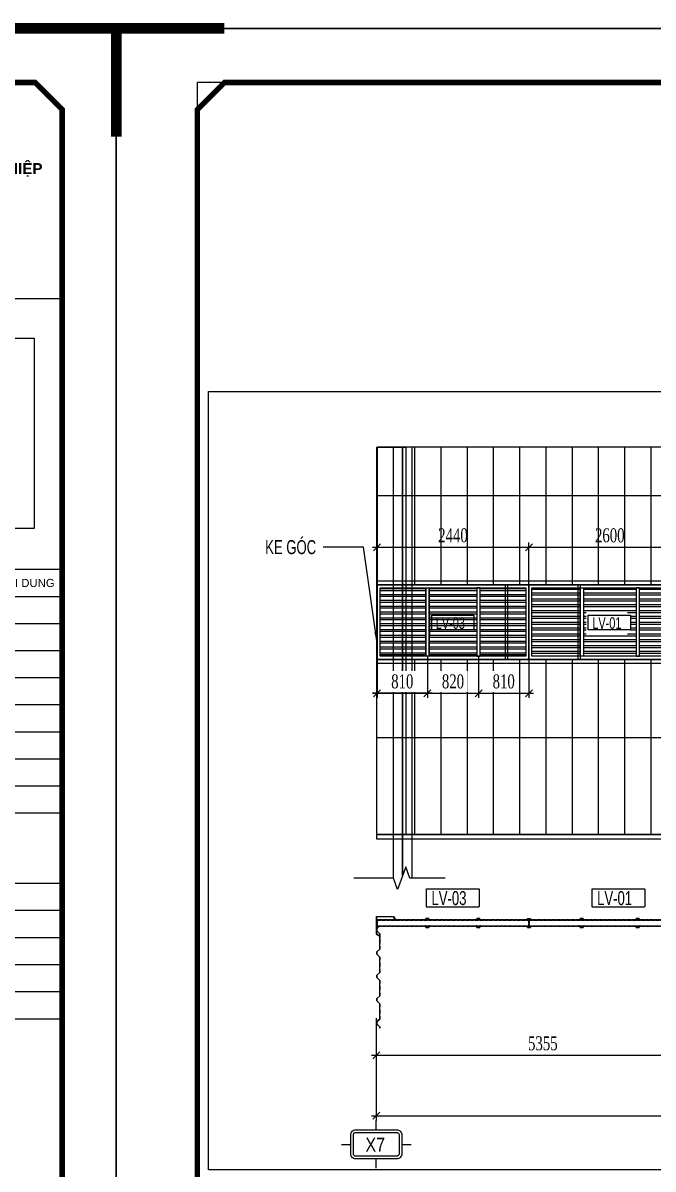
# Model space of a CAD drawing. Header units: inches. Extents: x 340055 to 349452, y -34649 to -30845.
# Drawn here: x 344158.6 to 344293.6, y -33593.1 to -33347.6 of the extents above; entities that cross this region are included whole.
import ezdxf
from ezdxf.enums import TextEntityAlignment as Align

# ---------------------------------------------------------------- set-up
doc = ezdxf.new("R2010")
doc.units = ezdxf.units.IN
doc.header["$MEASUREMENT"] = 0
doc.linetypes.add('DD3', pattern=[0.2, 0.1, -0.1])
for name, color, linetype in [('2', 2, 'Continuous'), ('3', 3, 'Continuous'), ('4', 4, 'Continuous'), ('7', 7, 'Continuous'), ('8', 8, 'Continuous'), ('flashing', 6, 'Continuous'), ('NET IN', 3, 'Continuous')]:
    doc.layers.add(name, color=color, linetype=linetype)
for name, color, linetype, lineweight in [('TL-TIILE BLOCK A2$0$TL-TITLE BLOCK - TEXT @ 1', 7, 'Continuous', 25), ('TL-TIILE BLOCK A2$0$TL-TITLE BLOCK 1', 7, 'Continuous', 50), ('TL-TIILE BLOCK A2$0$TL-TITLE BLOCK 2', 7, 'Continuous', 25), ('TL-TITLE BLOCK - TEXT', 7, 'Continuous', 25)]:
    doc.layers.add(name, color=color, linetype=linetype, lineweight=lineweight)
doc.styles.add('hx2', font='')
doc.styles.add('ST1', font='times.ttf', dxfattribs={"width": 0.7})
doc.styles.add('ST1H', font='vnshxh.shx', dxfattribs={"width": 0.7})
doc.styles.add('TL-TIILE BLOCK A2$0$MEP-TEXT T.BLOCK 1', font='arial.ttf', dxfattribs={"height": 1.5})
doc.styles.add('TL-TIILE BLOCK A2$0$MEP-TEXT T.BLOCK 3', font='arial.ttf', dxfattribs={"height": 3})
doc.styles.get('hx2').set_extended_font_data('.VnArial NarrowH')
doc.dimstyles.new('3', dxfattribs={"dimtxt": 3.5, "dimasz": 1.8, "dimexe": 1, "dimexo": 0, "dimgap": 1, "dimtad": 1, "dimdec": 0, "dimlfac": 3, "dimzin": 0, "dimdsep": 46, "dimtxsty": 'ST1H', "dimblk": 'OBLIQUE', "dimcen": 1, "dimdle": 1, "dimclrd": 8, "dimclre": 8, "dimclrt": 3, "dimadec": 0, "dimazin": 0, "dimtfac": 1, "dimtdec": 0, "dimtix": 1, "dimtofl": 0, "dimtmove": 1, "dimatfit": 3, "dimfxl": 0, "dimtolj": 1, "dimtzin": 0, "dimlwd": -1, "dimlwe": -1, "dimarcsym": 0})
doc.dimstyles.new('75', dxfattribs={"dimtxt": 3, "dimasz": 1.5, "dimexe": 1, "dimexo": 0, "dimgap": 1, "dimtad": 1, "dimdec": 0, "dimlfac": 75, "dimzin": 0, "dimdsep": 46, "dimtxsty": 'ST1', "dimblk": 'OBLIQUE', "dimcen": 1, "dimdle": 1, "dimclrd": 8, "dimclre": 8, "dimclrt": 3, "dimadec": 0, "dimazin": 0, "dimtfac": 1, "dimtdec": 0, "dimtix": 1, "dimtmove": 1, "dimatfit": 3, "dimfxl": 0, "dimtolj": 1, "dimtzin": 0, "dimlwd": -1, "dimlwe": -1, "dimarcsym": 0})
pattern_1 = [(180, (329650.939, -37732.5742), (-2e-16, -1.25), []), (180, (329650.5223, -37732.1576), (-2e-16, -1.25), [])]
pattern_2 = [(90, (2073.8034, 4903.3657), (-5.625, 9e-16), [])]

# ---------------------------------------------------------------- blocks, each defined once
blk = doc.blocks.new('TENTRUC')
at = {"layer": '7'}
for p, q in [((0, 8.27), (0, 10.26)), ((-7.48, 5.13), (-5.48, 5.13)), ((5.48, 5.13), (7.48, 5.13)), ((0, 0), (0, 2))]:
    blk.add_line(p, q, dxfattribs=at)
blk.add_lwpolyline([(-4.36, 8.27), (4.36, 8.27, -0.414214), (5.48, 7.14), (5.48, 3.12, -0.414214), (4.36, 2), (-4.36, 2, -0.414214), (-5.48, 3.12), (-5.48, 7.14, -0.414214)], format="xyb", close=True, dxfattribs=at)
at = {"layer": '8', "ltscale": 15}
blk.add_lwpolyline([(-4.36, 7.68), (4.36, 7.68, -0.414214), (4.9, 7.14), (4.9, 3.12, -0.414214), (4.36, 2.58), (-4.36, 2.58, -0.414214), (-4.9, 3.12), (-4.9, 7.14, -0.414214)], format="xyb", close=True, dxfattribs=at)
at = {"layer": '3', "style": 'hx2'}
blk.add_attdef('TR', text='', height=2.9, dxfattribs=at).set_placement((-0.16, 3.83), align=Align.CENTER)
blk = doc.blocks.new('_Oblique')
at = {"color": 0, "linetype": 'ByBlock', "lineweight": -2}
blk.add_line((-0.5, -0.5), (0.5, 0.5), dxfattribs=at)
blk = doc.blocks.new('*D266')
at = {"color": 8, "linetype": 'Continuous', "transparency": 16777216}
for p, q in [((344234.28, -33560.73), (344234.28, -33569.68)), ((344305.68, -33560.73), (344305.68, -33569.68)), ((344233.28, -33568.68), (344306.68, -33568.68))]:
    blk.add_line(p, q, dxfattribs=at)
at = {"layer": 'Defpoints', "color": 0, "transparency": 16777216}
for p in [(344234.28, -33560.73), (344305.68, -33560.73), (344305.68, -33568.68)]:
    blk.add_point(p, dxfattribs=at)
at = {"color": 8, "transparency": 16777216, "xscale": 1.5, "yscale": 1.5, "zscale": 1.5, "rotation": 180}
blk.add_blockref('_Oblique', (344234.28, -33568.68), dxfattribs=at)
at = {"color": 8, "transparency": 16777216, "xscale": 1.5, "yscale": 1.5, "zscale": 1.5}
blk.add_blockref('_Oblique', (344305.68, -33568.68), dxfattribs=at)
at = {"color": 3, "transparency": 16777216, "insert": (344269.98, -33566.15), "char_height": 3, "attachment_point": 5, "style": 'ST1', "bg_fill": 3, "box_fill_scale": 1.25, "bg_fill_color": 256, "bg_fill_true_color": 13158600, "bg_fill_transparency": 0}
blk.add_mtext('\\A1;5355', dxfattribs=at)
blk = doc.blocks.new('*D273')
at = {"color": 8, "linetype": 'Continuous', "transparency": 16777216}
for p, q in [((344234.28, -33560.73), (344234.28, -33582.65)), ((344725.62, -33560.73), (344725.62, -33582.65)), ((344233.28, -33581.65), (344726.62, -33581.65))]:
    blk.add_line(p, q, dxfattribs=at)
at = {"layer": 'Defpoints', "color": 0, "transparency": 16777216}
for p in [(344234.28, -33560.73), (344725.62, -33560.73), (344725.62, -33581.65)]:
    blk.add_point(p, dxfattribs=at)
at = {"color": 8, "transparency": 16777216, "xscale": 1.5, "yscale": 1.5, "zscale": 1.5, "rotation": 180}
blk.add_blockref('_Oblique', (344234.28, -33581.65), dxfattribs=at)
at = {"color": 8, "transparency": 16777216, "xscale": 1.5, "yscale": 1.5, "zscale": 1.5}
blk.add_blockref('_Oblique', (344725.62, -33581.65), dxfattribs=at)
at = {"color": 3, "transparency": 16777216, "insert": (344479.95, -33579.12), "char_height": 3, "attachment_point": 5, "style": 'ST1', "bg_fill": 3, "box_fill_scale": 1.25, "bg_fill_color": 256, "bg_fill_true_color": 13158600, "bg_fill_transparency": 0}
blk.add_mtext('\\A1;36850', dxfattribs=at)
blk = doc.blocks.new('201')
at = {"layer": '2', "color": 8}
for p, q in [((342171.4, -39456.92), (342662.46, -39456.92)), ((342171.4, -39508.74), (342662.46, -39508.74)), ((342171.4, -39529.56), (342662.46, -39529.56))]:
    blk.add_line(p, q, dxfattribs=at)
for points in [[(342662.46, -39476.03), (342171.4, -39476.03)], [(342171.4, -39492.03), (342662.46, -39492.03)]]:
    blk.add_lwpolyline(points, dxfattribs=at)
for points in [[(342198.96, -39476.03), (342199.36, -39476.03), (342199.36, -39492.03), (342198.96, -39492.03)], [(342214.56, -39476.03), (342214.96, -39476.03), (342214.96, -39492.03), (342214.56, -39492.03)]]:
    blk.add_lwpolyline(points, close=True, dxfattribs=at)
at = {"layer": '4', "color": 8}
for p, q in [((342171.4, -39475.16), (342171.4, -39476.03)), ((342171.4, -39492.03), (342662.46, -39492.03)), ((342171.4, -39492.03), (342171.4, -39492.9))]:
    blk.add_line(p, q, dxfattribs=at)
for points in [[(342171.4, -39475.16), (342662.46, -39475.16)], [(342662.46, -39476.03), (342171.4, -39476.03)], [(342171.4, -39492.03), (342662.46, -39492.03)], [(342662.46, -39492.9), (342171.4, -39492.9)]]:
    blk.add_lwpolyline(points, dxfattribs=at)
at = {"layer": '8', "color": 8}
for p, q in [((342174.93, -39538.87), (342174.93, -39446.59)), ((342176.89, -39538.32), (342176.89, -39446.59)), ((342176.97, -39538.1), (342176.97, -39446.59)), ((342178.93, -39538.87), (342178.93, -39446.59))]:
    blk.add_line(p, q, dxfattribs=at)
at = {"layer": 'flashing', "color": 8}
blk.add_lwpolyline([(342186.04, -39538.87), (342186.04, -39538.87), (342186.04, -39538.87), (342186.04, -39538.87), (342178.45, -39538.87), (342177.57, -39536.45), (342175.81, -39541.28), (342174.93, -39538.87), (342166.45, -39538.87), (342166.45, -39538.87), (342166.45, -39538.87), (342166.45, -39538.87), (342166.45, -39538.87), (342166.45, -39538.87), (342166.45, -39538.87), (342166.45, -39538.87)], dxfattribs=at)
blk = doc.blocks.new('LV-01')
at = {"true_color": 0xc0a22a}
h = blk.add_hatch(dxfattribs=at)
h.set_pattern_fill('ANSI32', color=42, scale=3.333333, angle=135, style=0)
h.set_pattern_definition(pattern_1)
h.paths.add_polyline_path([(343397.39, -39289.43), (343387.06, -39289.43), (343387.06, -39304.1), (343397.39, -39304.1)])
h = blk.add_hatch(dxfattribs=at)
h.set_pattern_fill('ANSI32', color=42, scale=3.333333, angle=135, style=0)
h.set_pattern_definition(pattern_1)
h.paths.add_polyline_path([(343398.06, -39304.1), (343409.4, -39304.1), (343409.4, -39289.43), (343398.06, -39289.43)])
h.paths.add_polyline_path([(343420.4, -39289.43), (343410.06, -39289.43), (343410.06, -39304.1), (343420.4, -39304.1)])
h.paths.add_polyline_path([(343399.13, -39295.27), (343399.13, -39298.46), (343408.15, -39298.46), (343408.15, -39295.27)], flags=16)
at = {"color": 42, "true_color": 0xc0a22a}
for points in [[(343386.39, -39288.76), (343421.06, -39288.76), (343421.06, -39304.76), (343386.39, -39304.76)], [(343387.06, -39289.43), (343420.4, -39289.43), (343420.4, -39304.1), (343387.06, -39304.1)], [(343398.06, -39289.43), (343398.06, -39304.1), (343397.39, -39304.1), (343397.39, -39289.43)], [(343409.4, -39289.43), (343409.4, -39304.1), (343410.06, -39304.1), (343410.06, -39289.43)]]:
    blk.add_lwpolyline(points, close=True, dxfattribs=at)
at = {"layer": '3', "insert": (343399.98, -39296.99), "char_height": 2.5, "attachment_point": 4, "style": 'ST1H', "bg_fill": 2}
blk.add_mtext('\\A1;LV-01', dxfattribs=at)
at = {"color": 8}
blk.add_lwpolyline([(343399.13, -39295.27), (343408.15, -39295.27), (343408.15, -39298.46), (343399.13, -39298.46)], close=True, dxfattribs=at)
blk = doc.blocks.new('*D274')
at = {"color": 8, "linetype": 'Continuous', "transparency": 16777216}
for p, q in [((344233.46, -33459.87), (344267.99, -33459.87)), ((344234.46, -33467.9), (344234.46, -33458.87)), ((344266.99, -33467.9), (344266.99, -33458.87))]:
    blk.add_line(p, q, dxfattribs=at)
at = {"layer": 'Defpoints', "color": 0, "transparency": 16777216}
for p in [(344266.99, -33459.87), (344234.46, -33467.9), (344266.99, -33467.9)]:
    blk.add_point(p, dxfattribs=at)
at = {"color": 8, "transparency": 16777216, "xscale": 1.5, "yscale": 1.5, "zscale": 1.5, "rotation": 180}
blk.add_blockref('_Oblique', (344234.46, -33459.87), dxfattribs=at)
at = {"color": 8, "transparency": 16777216, "xscale": 1.5, "yscale": 1.5, "zscale": 1.5}
blk.add_blockref('_Oblique', (344266.99, -33459.87), dxfattribs=at)
at = {"color": 3, "transparency": 16777216, "insert": (344250.72, -33457.34), "char_height": 3, "attachment_point": 5, "style": 'ST1', "bg_fill": 3, "box_fill_scale": 1.25, "bg_fill_color": 256, "bg_fill_true_color": 13158600, "bg_fill_transparency": 0}
blk.add_mtext('\\A1;2440', dxfattribs=at)
blk = doc.blocks.new('*D275')
at = {"color": 8, "linetype": 'Continuous', "transparency": 16777216}
for p, q in [((344265.99, -33459.87), (344302.66, -33459.87)), ((344266.99, -33467.9), (344266.99, -33458.87)), ((344301.66, -33467.9), (344301.66, -33458.87))]:
    blk.add_line(p, q, dxfattribs=at)
at = {"layer": 'Defpoints', "color": 0, "transparency": 16777216}
for p in [(344301.66, -33459.87), (344266.99, -33467.9), (344301.66, -33467.9)]:
    blk.add_point(p, dxfattribs=at)
at = {"color": 8, "transparency": 16777216, "xscale": 1.5, "yscale": 1.5, "zscale": 1.5, "rotation": 180}
blk.add_blockref('_Oblique', (344266.99, -33459.87), dxfattribs=at)
at = {"color": 8, "transparency": 16777216, "xscale": 1.5, "yscale": 1.5, "zscale": 1.5}
blk.add_blockref('_Oblique', (344301.66, -33459.87), dxfattribs=at)
at = {"color": 3, "transparency": 16777216, "insert": (344284.32, -33457.34), "char_height": 3, "attachment_point": 5, "style": 'ST1', "bg_fill": 3, "box_fill_scale": 1.25, "bg_fill_color": 256, "bg_fill_true_color": 13158600, "bg_fill_transparency": 0}
blk.add_mtext('\\A1;2600', dxfattribs=at)
blk = doc.blocks.new('RIVET')
at = {"color": 8}
for p, q in [((-4, -1), (-4, 1)), ((-4, -1), (-4, 1)), ((-4, 1), (-4, 0)), ((-4, 0), (-4, -1)), ((-1, -1), (-1, 1)), ((-1, 1), (0, 1)), ((0, 3), (0, 3)), ((0, 1), (0, 2)), ((0, 2), (1, 1)), ((0, -2), (0, 2)), ((0, -1), (0, 1)), ((1, -1), (1, 1)), ((1, 1), (1, 1)), ((1, 1), (1, -1)), ((0, -1), (-1, -1)), ((1, -1), (0, -2)), ((0, -2), (0, -1)), ((0, -2), (0, -2)), ((1, -1), (1, -1))]:
    blk.add_line(p, q, dxfattribs=at)
for centre, radius, start, end in [((-3, 0), 1.78, 64.6352, 125.2369), ((-3, 1), 0.634, 101.5667, 142.2309), ((-1, 3), 1.71, 240.4783, 268.3625), ((0, 2), 0.0625, 90, 180), ((0, 2), 0.0625, 26.5651, 90), ((0, 1), 0.0625, 270, 0), ((5, 1), 4.45, 179.0778, 187.9518), ((0, 1), 0.625, 0, 26.5651), ((6, -1), 4.85, 172.415, 180.5555), ((-3, 0), 1.78, 234.7631, 295.3648), ((-3, -1), 0.634, 217.7691, 258.4333), ((-1, -3), 1.71, 91.6375, 119.5217), ((0, -1), 0.0625, 0, 90), ((0, -2), 0.0625, 270, 333.4349), ((0, -2), 0.0625, 180, 270), ((0, -1), 0.625, 333.4349, 0)]:
    blk.add_arc(centre, radius, start, end, dxfattribs=at)
blk = doc.blocks.new('*D297')
at = {"color": 8, "linetype": 'Continuous', "transparency": 16777216}
for p, q in [((344234.46, -33467.9), (344234.46, -33492.15)), ((344245.26, -33483.24), (344245.26, -33492.15)), ((344233.46, -33491.15), (344246.26, -33491.15))]:
    blk.add_line(p, q, dxfattribs=at)
at = {"layer": 'Defpoints', "color": 0, "transparency": 16777216}
for p in [(344234.46, -33467.9), (344245.26, -33483.24), (344245.26, -33491.15)]:
    blk.add_point(p, dxfattribs=at)
at = {"color": 8, "transparency": 16777216, "xscale": 1.5, "yscale": 1.5, "zscale": 1.5, "rotation": 180}
blk.add_blockref('_Oblique', (344234.46, -33491.15), dxfattribs=at)
at = {"color": 8, "transparency": 16777216, "xscale": 1.5, "yscale": 1.5, "zscale": 1.5}
blk.add_blockref('_Oblique', (344245.26, -33491.15), dxfattribs=at)
at = {"color": 3, "transparency": 16777216, "insert": (344239.86, -33488.63), "char_height": 3, "attachment_point": 5, "style": 'ST1', "bg_fill": 3, "box_fill_scale": 1.25, "bg_fill_color": 256, "bg_fill_true_color": 13158600, "bg_fill_transparency": 0}
blk.add_mtext('\\A1;810', dxfattribs=at)
blk = doc.blocks.new('*D298')
at = {"color": 8, "linetype": 'Continuous', "transparency": 16777216}
for p, q in [((344245.26, -33483.24), (344245.26, -33492.15)), ((344256.19, -33483.24), (344256.19, -33492.15)), ((344244.26, -33491.15), (344257.19, -33491.15))]:
    blk.add_line(p, q, dxfattribs=at)
at = {"layer": 'Defpoints', "color": 0, "transparency": 16777216}
for p in [(344245.26, -33483.24), (344256.19, -33483.24), (344256.19, -33491.15)]:
    blk.add_point(p, dxfattribs=at)
at = {"color": 8, "transparency": 16777216, "xscale": 1.5, "yscale": 1.5, "zscale": 1.5, "rotation": 180}
blk.add_blockref('_Oblique', (344245.26, -33491.15), dxfattribs=at)
at = {"color": 8, "transparency": 16777216, "xscale": 1.5, "yscale": 1.5, "zscale": 1.5}
blk.add_blockref('_Oblique', (344256.19, -33491.15), dxfattribs=at)
at = {"color": 3, "transparency": 16777216, "insert": (344250.72, -33488.63), "char_height": 3, "attachment_point": 5, "style": 'ST1', "bg_fill": 3, "box_fill_scale": 1.25, "bg_fill_color": 256, "bg_fill_true_color": 13158600, "bg_fill_transparency": 0}
blk.add_mtext('\\A1;820', dxfattribs=at)
blk = doc.blocks.new('*D299')
at = {"color": 8, "linetype": 'Continuous', "transparency": 16777216}
for p, q in [((344256.19, -33483.24), (344256.19, -33492.15)), ((344266.99, -33483.9), (344266.99, -33492.15)), ((344255.19, -33491.15), (344267.99, -33491.15))]:
    blk.add_line(p, q, dxfattribs=at)
at = {"layer": 'Defpoints', "color": 0, "transparency": 16777216}
for p in [(344256.19, -33483.24), (344266.99, -33483.9), (344266.99, -33491.15)]:
    blk.add_point(p, dxfattribs=at)
at = {"color": 8, "transparency": 16777216, "xscale": 1.5, "yscale": 1.5, "zscale": 1.5, "rotation": 180}
blk.add_blockref('_Oblique', (344256.19, -33491.15), dxfattribs=at)
at = {"color": 8, "transparency": 16777216, "xscale": 1.5, "yscale": 1.5, "zscale": 1.5}
blk.add_blockref('_Oblique', (344266.99, -33491.15), dxfattribs=at)
at = {"color": 3, "transparency": 16777216, "insert": (344261.59, -33488.63), "char_height": 3, "attachment_point": 5, "style": 'ST1', "bg_fill": 3, "box_fill_scale": 1.25, "bg_fill_color": 256, "bg_fill_true_color": 13158600, "bg_fill_transparency": 0}
blk.add_mtext('\\A1;810', dxfattribs=at)
blk = doc.blocks.new('*D300')
at = {"color": 8, "linetype": 'Continuous', "transparency": 16777216}
for p, q in [((344234.46, -33483.9), (344234.46, -33492.15)), ((344245.26, -33483.24), (344245.26, -33492.15)), ((344246.26, -33491.15), (344233.46, -33491.15))]:
    blk.add_line(p, q, dxfattribs=at)
at = {"layer": 'Defpoints', "color": 0, "transparency": 16777216}
for p in [(344234.46, -33483.9), (344245.26, -33483.24), (344234.46, -33491.15)]:
    blk.add_point(p, dxfattribs=at)
at = {"color": 8, "transparency": 16777216, "xscale": 1.5, "yscale": 1.5, "zscale": 1.5, "rotation": 180}
blk.add_blockref('_Oblique', (344234.46, -33491.15), dxfattribs=at)
at = {"color": 8, "transparency": 16777216, "xscale": 1.5, "yscale": 1.5, "zscale": 1.5}
blk.add_blockref('_Oblique', (344245.26, -33491.15), dxfattribs=at)
at = {"color": 3, "transparency": 16777216, "insert": (344239.86, -33488.63), "char_height": 3, "attachment_point": 5, "style": 'ST1', "bg_fill": 3, "box_fill_scale": 1.25, "bg_fill_color": 256, "bg_fill_true_color": 13158600, "bg_fill_transparency": 0}
blk.add_mtext('\\A1;810', dxfattribs=at)
blk = doc.blocks.new('kt kien truc 1')
at = {"layer": 'Defpoints'}
for p in [(20, 410), (15, 405)]:
    blk.add_line(p, (15, 410), dxfattribs=at)
at = {"layer": 'Defpoints', "color": 8, "const_width": 2}
for points in [[(0, 400), (0, 420), (20, 420)], [(594, 400), (594, 420), (574, 420)]]:
    blk.add_lwpolyline(points, dxfattribs=at)
at = {"layer": 'Defpoints', "color": 8}
blk.add_lwpolyline([(0, 0), (594, 0), (594, 420), (0, 420)], close=True, dxfattribs=at)
at = {"layer": 'TL-TIILE BLOCK A2$0$TL-TITLE BLOCK 1', "const_width": 1}
blk.add_lwpolyline([(20, 10), (579, 10), (584, 15), (584, 405), (579, 410), (20, 410), (15, 405), (15, 15)], close=True, dxfattribs=at)
at = {"layer": 'TL-TIILE BLOCK A2$0$TL-TITLE BLOCK 2'}
for p, q in [((584, 370), (509, 370)), ((584, 320), (509, 320)), ((584, 320), (509, 320)), ((584, 315), (509, 315)), ((584, 310), (509, 310)), ((584, 305), (509, 305)), ((584, 300), (509, 300)), ((584, 295), (509, 295)), ((584, 290), (509, 290)), ((584, 285), (509, 285)), ((584, 280), (509, 280)), ((584, 275), (509, 275)), ((584, 262), (509, 262)), ((584, 257), (509, 257)), ((584, 252), (509, 252)), ((584, 247), (509, 247)), ((584, 242), (509, 242)), ((509, 237), (584, 237))]:
    blk.add_line(p, q, dxfattribs=at)
at = {"layer": 'TL-TITLE BLOCK - TEXT'}
blk.add_lwpolyline([(513.08, 362.74), (578.82, 362.74), (578.82, 327.57), (513.08, 327.57)], close=True, dxfattribs=at)
at = {"layer": 'TL-TIILE BLOCK A2$0$TL-TITLE BLOCK - TEXT @ 1', "attachment_point": 1}
for s, width, insert, char_height, style in [('\\pi0.50923;{\\fArial|b1|i0|c0|p34;MỞ RỘNG XƯỞNG SẢN XUẤT SƠN CÔNG NGHIỆP}', 68.8384, (511.72, 395.1), 2, 'TL-TIILE BLOCK A2$0$MEP-TEXT T.BLOCK 3'), ('REVISE CONTENT | NỘI DUNG', 37.618, (552.04, 318.29), 1.5, 'TL-TIILE BLOCK A2$0$MEP-TEXT T.BLOCK 1')]:
    blk.add_mtext_dynamic_manual_height_columns(s, width=width, gutter_width=15, heights=[0], dxfattribs=dict(at, insert=insert, char_height=char_height, style=style))

msp = doc.modelspace()

# ---------------------------------------------------------------- linework, layer by layer
at = {"color": 42, "true_color": 0xc0a22a}
msp.add_lwpolyline([(344255.8545, -33468.5704), (344255.8545, -33483.2371), (344256.5211, -33483.2371), (344256.5211, -33468.5704)], close=True, dxfattribs=at)
at = {"color": 71, "linetype": 'DD3', "ltscale": 0.1}
for points in [[(344234.442, -33539.7113), (344266.9745, -33539.7113), (344266.9745, -33541.0467), (344234.442, -33541.0467), (344234.4286, -33541.0467), (344234.4286, -33539.7113)], [(344234.442, -33541.0467), (344266.9745, -33541.0467), (344266.9745, -33539.7113), (344234.442, -33539.7113), (344234.4286, -33539.7113), (344234.4286, -33541.0467)], [(344234.442, -33541.0333), (344234.442, -33541.0333), (344234.442, -33539.7246), (344234.442, -33539.7246), (344266.9611, -33539.7246), (344266.9611, -33541.0333)], [(344234.442, -33539.7246), (344234.442, -33539.7246), (344234.442, -33541.0333), (344234.442, -33541.0333), (344266.9611, -33541.0333), (344266.9611, -33539.7246)], [(344268.6251, -33539.7113), (344301.6439, -33539.7113), (344301.6439, -33541.0467), (344268.6251, -33541.0467), (344267.0012, -33541.0467), (344267.0012, -33539.7113)], [(344268.6251, -33541.0467), (344301.6439, -33541.0467), (344301.6439, -33539.7113), (344268.6251, -33539.7113), (344267.0012, -33539.7113), (344267.0012, -33541.0467)], [(344268.6251, -33541.0333), (344267.0145, -33541.0333), (344267.0145, -33539.7246), (344268.6251, -33539.7246), (344301.6305, -33539.7246), (344301.6305, -33541.0333)], [(344268.6251, -33539.7246), (344267.0145, -33539.7246), (344267.0145, -33541.0333), (344268.6251, -33541.0333), (344301.6305, -33541.0333), (344301.6305, -33539.7246)]]:
    msp.add_lwpolyline(points, close=True, dxfattribs=at)
at = {"layer": 'flashing'}
for points in [[(344234.4153, -33521.435), (344725.4825, -33521.435), (344725.4825, -33522.435), (344234.4153, -33522.435)], [(344237.9555, -33539.0268), (344234.3498, -33539.0268), (344234.3498, -33542.7692), (344235.0343, -33543.1802), (344235.0343, -33543.5849), (344235.0143, -33543.5849), (344235.0143, -33543.1915), (344234.3298, -33542.7806), (344234.3298, -33539.0068), (344237.9668, -33539.0068), (344238.3777, -33539.6913), (344238.7712, -33539.6913), (344238.7712, -33539.7113), (344238.3664, -33539.7113)], [(344234.4153, -33540.5285), (344234.4153, -33539.6979), (344234.7492, -33539.6979), (344234.7492, -33539.7113), (344234.4286, -33539.7113), (344234.4286, -33540.5285), (344234.4286, -33541.0468), (344234.7492, -33541.0468), (344234.7492, -33541.0602), (344234.4153, -33541.0602)], [(344244.9162, -33539.6979), (344244.6495, -33539.6979), (344244.6495, -33539.7113), (344244.9296, -33539.7113), (344244.9296, -33539.4445), (344245.4471, -33539.4445), (344245.5696, -33539.4445), (344245.5696, -33539.7113), (344245.8497, -33539.7113), (344245.8497, -33539.6979), (344245.583, -33539.6979), (344245.583, -33539.4312), (344245.4471, -33539.4312), (344244.9162, -33539.4312)], [(344244.9162, -33541.0601), (344244.6495, -33541.0601), (344244.6495, -33541.0467), (344244.9296, -33541.0467), (344244.9296, -33541.3134), (344245.4471, -33541.3134), (344245.5696, -33541.3134), (344245.5696, -33541.0467), (344245.8497, -33541.0467), (344245.8497, -33541.0601), (344245.583, -33541.0601), (344245.583, -33541.3268), (344245.4471, -33541.3268), (344244.9162, -33541.3268)], [(344255.8349, -33539.6979), (344255.5683, -33539.6979), (344255.5683, -33539.7113), (344255.8483, -33539.7113), (344255.8483, -33539.4445), (344256.3658, -33539.4445), (344256.4883, -33539.4445), (344256.4883, -33539.7113), (344256.7684, -33539.7113), (344256.7684, -33539.6979), (344256.5018, -33539.6979), (344256.5018, -33539.4312), (344256.3658, -33539.4312), (344255.8349, -33539.4312)], [(344255.8349, -33541.0601), (344255.5683, -33541.0601), (344255.5683, -33541.0467), (344255.8483, -33541.0467), (344255.8483, -33541.3134), (344256.3658, -33541.3134), (344256.4883, -33541.3134), (344256.4883, -33541.0467), (344256.7684, -33541.0467), (344256.7684, -33541.0601), (344256.5018, -33541.0601), (344256.5018, -33541.3268), (344256.3658, -33541.3268), (344255.8349, -33541.3268)], [(344267.3401, -33539.6979), (344267.6068, -33539.6979), (344267.6068, -33539.7113), (344267.3267, -33539.7113), (344267.3267, -33539.4445), (344266.8092, -33539.4445), (344266.6867, -33539.4445), (344266.6867, -33539.7113), (344266.4066, -33539.7113), (344266.4066, -33539.6979), (344266.6733, -33539.6979), (344266.6733, -33539.4312), (344266.8092, -33539.4312), (344267.3401, -33539.4312)], [(344267.3401, -33541.0601), (344267.6068, -33541.0601), (344267.6068, -33541.0467), (344267.3267, -33541.0467), (344267.3267, -33541.3134), (344266.8092, -33541.3134), (344266.6867, -33541.3134), (344266.6867, -33541.0467), (344266.4066, -33541.0467), (344266.4066, -33541.0601), (344266.6733, -33541.0601), (344266.6733, -33541.3268), (344266.8092, -33541.3268), (344267.3401, -33541.3268)], [(344266.9878, -33540.5285), (344266.9878, -33539.6979), (344266.6539, -33539.6979), (344266.6539, -33539.7113), (344266.9745, -33539.7113), (344266.9745, -33540.5285), (344266.9745, -33541.0468), (344266.6539, -33541.0468), (344266.6539, -33541.0602), (344266.9878, -33541.0602)], [(344266.9878, -33540.5285), (344266.9878, -33539.6979), (344267.3217, -33539.6979), (344267.3217, -33539.7113), (344267.0012, -33539.7113), (344267.0012, -33540.5285), (344267.0012, -33541.0468), (344267.3217, -33541.0468), (344267.3217, -33541.0602), (344266.9878, -33541.0602)], [(344277.9758, -33539.6979), (344277.7091, -33539.6979), (344277.7091, -33539.7113), (344277.9892, -33539.7113), (344277.9892, -33539.4445), (344278.5067, -33539.4445), (344278.6292, -33539.4445), (344278.6292, -33539.7113), (344278.9093, -33539.7113), (344278.9093, -33539.6979), (344278.6426, -33539.6979), (344278.6426, -33539.4312), (344278.5067, -33539.4312), (344277.9758, -33539.4312)], [(344277.9758, -33541.0601), (344277.7091, -33541.0601), (344277.7091, -33541.0467), (344277.9892, -33541.0467), (344277.9892, -33541.3134), (344278.5067, -33541.3134), (344278.6292, -33541.3134), (344278.6292, -33541.0467), (344278.9093, -33541.0467), (344278.9093, -33541.0601), (344278.6426, -33541.0601), (344278.6426, -33541.3268), (344278.5067, -33541.3268), (344277.9758, -33541.3268)], [(344289.9785, -33539.6979), (344289.7119, -33539.6979), (344289.7119, -33539.7113), (344289.9919, -33539.7113), (344289.9919, -33539.4445), (344290.5094, -33539.4445), (344290.6319, -33539.4445), (344290.6319, -33539.7113), (344290.912, -33539.7113), (344290.912, -33539.6979), (344290.6454, -33539.6979), (344290.6454, -33539.4312), (344290.5094, -33539.4312), (344289.9785, -33539.4312)], [(344289.9785, -33541.0601), (344289.7119, -33541.0601), (344289.7119, -33541.0467), (344289.9919, -33541.0467), (344289.9919, -33541.3134), (344290.5094, -33541.3134), (344290.6319, -33541.3134), (344290.6319, -33541.0467), (344290.912, -33541.0467), (344290.912, -33541.0601), (344290.6454, -33541.0601), (344290.6454, -33541.3268), (344290.5094, -33541.3268), (344289.9785, -33541.3268)]]:
    msp.add_lwpolyline(points, close=True, dxfattribs=at)
at = {"layer": 'NET IN'}
msp.add_lwpolyline([(343489.7906, -33348.7137), (344178.5705, -33348.7137), (344178.5705, -33835.3143), (343489.7906, -33835.3143)], close=True, dxfattribs=at)

# ---------------------------------------------------------------- block references
at = {"color": 8}
msp.add_blockref('201', (2063.0177, 6008.1251), dxfattribs=at)
at = {"layer": '3', "xscale": 1.159562065285868, "yscale": 1.159562065285868, "zscale": 1.159562065285868}
msp.add_blockref('kt kien truc 1', (343489.7906, -33835.7298), dxfattribs=at)
at = {"layer": '3'}
ref = msp.add_blockref('TENTRUC', (344234.282, -33592.9129), dxfattribs=at)
ref.add_attrib('TR', 'x7', dxfattribs={"layer": '0', "height": 3, "style": 'hx2'}).set_placement((344234.0656, -33589.3596), align=Align.CENTER)
at = {"layer": 'flashing', "color": 0, "ltscale": 500}
for p, xscale, yscale, zscale, rotation in [((344234.5822, -33541.0602), -0.01252003204717766, 0.01252003204717766, 0.01252003205132191, 90), ((344234.6176, -33539.6977), 0.01252003204717766, 0.01252003204717766, 0.01252003204717766, 90), ((344244.7837, -33539.6979), -0.015625, 0.015625, 0.01562500000004973, 270), ((344244.7837, -33541.0601), 0.015625, 0.015625, 0.015625, 270), ((344245.7237, -33539.6979), -0.015625, 0.015625, 0.01562500000004973, 270), ((344245.7237, -33541.0601), 0.015625, 0.015625, 0.015625, 270), ((344255.7024, -33539.6979), -0.015625, 0.015625, 0.01562500000004973, 270), ((344255.7024, -33541.0601), 0.015625, 0.015625, 0.015625, 270), ((344256.6424, -33539.6979), -0.015625, 0.015625, 0.01562500000004973, 270), ((344256.6424, -33541.0601), 0.015625, 0.015625, 0.015625, 270), ((344266.5326, -33539.6979), 0.01302083333575865, 0.01302083333575865, 0.01302083333575865, 90), ((344266.5326, -33541.0601), -0.01302083332848269, 0.01302083332848269, 0.01302083333337478, 90), ((344266.7855, -33539.6977), -0.01252003204717766, 0.01252003204717766, 0.01252003205132191, 270), ((344266.8209, -33541.0602), 0.01252003204717766, 0.01252003204717766, 0.01252003204717766, 270), ((344267.1548, -33541.0602), -0.01252003204717766, 0.01252003204717766, 0.01252003205132191, 90), ((344267.1901, -33539.6977), 0.01252003204717766, 0.01252003204717766, 0.01252003204717766, 90), ((344267.4726, -33539.6979), 0.01302083333575865, 0.01302083333575865, 0.01302083333575865, 90), ((344267.4726, -33541.0601), -0.01302083332848269, 0.01302083332848269, 0.01302083333337478, 90), ((344277.8433, -33539.6979), -0.015625, 0.015625, 0.01562500000004973, 270), ((344277.8433, -33541.0601), 0.015625, 0.015625, 0.015625, 270), ((344278.7833, -33539.6979), -0.015625, 0.015625, 0.01562500000004973, 270), ((344278.7833, -33541.0601), 0.015625, 0.015625, 0.015625, 270), ((344289.846, -33539.6979), -0.015625, 0.015625, 0.01562500000004973, 270), ((344289.846, -33541.0601), 0.015625, 0.015625, 0.015625, 270), ((344290.786, -33539.6979), -0.015625, 0.015625, 0.01562500000004973, 270), ((344290.786, -33541.0601), 0.015625, 0.015625, 0.015625, 270)]:
    msp.add_blockref('RIVET', p, dxfattribs=dict(at, xscale=xscale, yscale=yscale, zscale=zscale, rotation=rotation))

# ---------------------------------------------------------------- dimensions: what is measured, and where the dimension line sits
at = {"color": 133, "true_color": 0x36c9c7}
dim = msp.add_linear_dim(base=(344305.682, -33568.6757), p1=(344234.282, -33560.7339), p2=(344305.682, -33560.7339), dimstyle='75', dxfattribs=at)
dim.commit()
dim.dimension.update_dxf_attribs({"geometry": '*D266', "text_midpoint": (344269.982, -33566.1498)})

# ---------------------------------------------------------------- next in the draw order: block references
at = {"color": 8}
msp.add_blockref('LV-01', (880.5931, 5820.8611), dxfattribs=at)

# ---------------------------------------------------------------- next in the draw order: texts
at = {"layer": '3', "char_height": 3, "attachment_point": 4, "style": 'ST1H', "bg_fill": 2}
for s, insert in [('\\A1;lv-03', (344246.1163, -33535.0557)), ('\\A1;lv-01', (344281.6102, -33535.0557))]:
    msp.add_mtext(s, dxfattribs=dict(at, insert=insert))

# ---------------------------------------------------------------- next in the draw order: dimensions: what is measured, and where the dimension line sits
at = {"color": 133, "true_color": 0x36c9c7}
dim = msp.add_linear_dim(base=(344725.6169, -33581.6479), p1=(344234.282, -33560.7339), p2=(344725.6169, -33560.7339), dimstyle='75', dxfattribs=at)
dim.commit()
dim.dimension.update_dxf_attribs({"geometry": '*D273', "text_midpoint": (344479.9494, -33579.122)})

# ---------------------------------------------------------------- next in the draw order: hatches: boundary and pattern name
h = msp.add_hatch()
h.set_pattern_fill('ANSI31', color=3, scale=45, angle=45, style=0)
h.set_pattern_definition(pattern_2)
h.paths.add_polyline_path([(344719.3138, -33521.435), (344719.3138, -33483.9038), (344240.584, -33483.9038), (344240.584, -33521.435)])

# ---------------------------------------------------------------- next in the draw order: linework, layer by layer
at = {"color": 42, "true_color": 0xc0a22a}
for points in [[(344234.4553, -33467.9038), (344266.9878, -33467.9038), (344266.9878, -33483.9038), (344234.4553, -33483.9038)], [(344235.122, -33468.5704), (344266.3212, -33468.5704), (344266.3212, -33483.2371), (344235.122, -33483.2371)]]:
    msp.add_lwpolyline(points, close=True, dxfattribs=at)
at = {"color": 3}
msp.add_lwpolyline([(344234.4153, -33483.9038), (344725.4825, -33483.9038), (344725.4825, -33521.435), (344234.4153, -33521.435)], close=True, dxfattribs=at)
at = {"color": 1}
for points in [[(344245.1322, -33533.0151), (344256.2071, -33533.0151, -0.41421356), (344256.3071, -33533.1151), (344256.3071, -33536.8394, -0.41421356), (344256.2071, -33536.9394), (344245.1322, -33536.9394, -0.41421356), (344245.0322, -33536.8394), (344245.0322, -33533.1151, -0.41421356)], [(344280.626, -33533.0151), (344291.7009, -33533.0151, -0.41421356), (344291.8009, -33533.1151), (344291.8009, -33536.8394, -0.41421356), (344291.7009, -33536.9394), (344280.626, -33536.9394, -0.41421356), (344280.526, -33536.8394), (344280.526, -33533.1151, -0.41421356)]]:
    msp.add_lwpolyline(points, format="xyb", close=True, dxfattribs=at)
at = {"color": 3, "ltscale": 15}
msp.add_lwpolyline([(344235.0543, -33562.8603), (344235.0543, -33562.6162), (344234.4353, -33561.9981), (344234.4353, -33561.6145), (344234.5926, -33561.4458), (344234.5926, -33561.3472), (344235.0543, -33560.9518), (344235.0543, -33560.3058), (344235.0184, -33560.2333), (344235.0184, -33559.8433), (344235.0543, -33559.7708), (344235.0543, -33558.8594), (344235.0184, -33558.7869), (344235.0184, -33558.3969), (344235.0543, -33558.3245), (344235.0543, -33557.6794), (344234.4353, -33557.0563), (344234.4353, -33556.5728), (344235.0543, -33555.9497), (344235.0543, -33555.3047), (344235.0184, -33555.2322), (344235.0184, -33554.8422), (344235.0543, -33554.7697), (344235.0543, -33553.8583), (344235.0184, -33553.7859), (344235.0184, -33553.3959), (344235.0543, -33553.3234), (344235.0543, -33552.6783), (344234.4353, -33552.0599), (344234.4353, -33551.5765), (344235.0543, -33550.958), (344235.0543, -33550.3078), (344235.0184, -33550.2354), (344235.0184, -33549.8454), (344235.0543, -33549.7729), (344235.0543, -33548.8615), (344235.0184, -33548.789), (344235.0184, -33548.399), (344235.0543, -33548.3265), (344235.0543, -33547.6815), (344234.4353, -33547.0584), (344234.4353, -33546.5749), (344235.0543, -33545.9518), (344235.0543, -33545.3016), (344235.0184, -33545.2292), (344235.0184, -33544.8392), (344235.0543, -33544.7667), (344235.0543, -33543.8553), (344235.0184, -33543.7828), (344235.0184, -33543.3928), (344235.0543, -33543.3203), (344235.0543, -33542.6752), (344234.4353, -33542.0568), (344234.4353, -33541.5719), (344234.7483, -33541.1611), (344235.0581, -33541.0667), (344235.0581, -33541.0467), (344234.7384, -33541.1411), (344234.4153, -33541.5651), (344234.4153, -33542.0651), (344235.0343, -33542.6835), (344235.0343, -33543.3156), (344234.9984, -33543.3881), (344234.9984, -33543.7875), (344235.0343, -33543.86), (344235.0343, -33544.762), (344234.9984, -33544.8345), (344234.9984, -33545.2338), (344235.0343, -33545.3063), (344235.0343, -33545.9435), (344234.4153, -33546.5666), (344234.4153, -33547.0666), (344235.0343, -33547.6897), (344235.0343, -33548.3218), (344234.9984, -33548.3943), (344234.9984, -33548.7937), (344235.0343, -33548.8662), (344235.0343, -33549.7682), (344234.9984, -33549.8407), (344234.9984, -33550.2401), (344235.0343, -33550.3125), (344235.0343, -33550.9497), (344234.4153, -33551.5682), (344234.4153, -33552.0682), (344235.0343, -33552.6866), (344235.0343, -33553.3187), (344234.9984, -33553.3912), (344234.9984, -33553.7905), (344235.0343, -33553.863), (344235.0343, -33554.7651), (344234.9984, -33554.8375), (344234.9984, -33555.2369), (344235.0343, -33555.3094), (344235.0343, -33555.9415), (344234.4153, -33556.5646), (344234.4153, -33557.0646), (344235.0343, -33557.6877), (344235.0343, -33558.3198), (344234.9984, -33558.3923), (344234.9984, -33558.7916), (344235.0343, -33558.8641), (344235.0343, -33559.7662), (344234.9984, -33559.8386), (344234.9984, -33560.238), (344235.0343, -33560.3105), (344235.0343, -33560.9426), (344234.5726, -33561.338), (344234.5726, -33561.4379), (344234.4153, -33561.6066), (344234.4153, -33562.006), (344235.0332, -33562.6229), (344235.0332, -33562.8603)], close=True, dxfattribs=at)

# ---------------------------------------------------------------- next in the draw order: texts
at = {"layer": '3', "insert": (344247.0293, -33476.1275), "char_height": 2.5, "attachment_point": 4, "style": 'ST1H', "bg_fill": 2}
msp.add_mtext('\\A1;LV-03', dxfattribs=at)

# ---------------------------------------------------------------- next in the draw order: dimensions: what is measured, and where the dimension line sits
at = {"color": 8}
dim = msp.add_linear_dim(base=(344266.9878, -33459.8708), p1=(344234.4553, -33467.9038), p2=(344266.9878, -33467.9038), dimstyle='75', dxfattribs=at)
dim.commit()
dim.dimension.update_dxf_attribs({"geometry": '*D274', "text_midpoint": (344250.7216, -33457.3449)})

# ---------------------------------------------------------------- next in the draw order: linework, layer by layer
at = {"color": 6}
msp.add_lwpolyline([(344240.584, -33521.435), (344234.4153, -33521.435), (344234.4153, -33438.4618), (344240.584, -33438.4618)], close=True, dxfattribs=at)
at = {"color": 8}
msp.add_lwpolyline([(344246.1772, -33474.4117), (344255.2059, -33474.4117), (344255.2059, -33477.5945), (344246.1772, -33477.5945)], close=True, dxfattribs=at)

# ---------------------------------------------------------------- next in the draw order: dimensions: what is measured, and where the dimension line sits
dim = msp.add_linear_dim(base=(344301.6572, -33459.8708), p1=(344266.9878, -33467.9038), p2=(344301.6572, -33467.9038), dimstyle='75', dxfattribs=at)
dim.commit()
dim.dimension.update_dxf_attribs({"geometry": '*D275', "text_midpoint": (344284.3225, -33457.3449)})

# ---------------------------------------------------------------- next in the draw order: leaders
at = {"color": 9}
msp.add_leader([(344234.4153, -33479.9484), (344231.5188, -33459.8737), (344221.4038, -33459.8737)], dimstyle='3', override={"dimgap": 1, "dimtad": 0}, dxfattribs=at)

# ---------------------------------------------------------------- next in the draw order: hatches: boundary and pattern name
h = msp.add_hatch()
h.set_pattern_fill('ANSI31', color=3, scale=45, angle=45, style=0)
h.set_pattern_definition(pattern_2)
h.paths.add_polyline_path([(344719.3138, -33467.9038), (344719.3138, -33438.4618), (344240.584, -33438.4618), (344240.584, -33467.9038)])

# ---------------------------------------------------------------- next in the draw order: linework, layer by layer
at = {"color": 3}
msp.add_lwpolyline([(344725.4825, -33438.4618), (344234.4553, -33438.4618), (344234.4553, -33467.9038), (344725.4825, -33467.9038)], close=True, dxfattribs=at)

# ---------------------------------------------------------------- next in the draw order: texts
at = {"layer": '3', "insert": (344221.4038, -33459.8737), "char_height": 3, "attachment_point": 6, "style": 'ST1H', "bg_fill": 2}
msp.add_mtext('\\A1;ke gãc', dxfattribs=at)

# ---------------------------------------------------------------- next in the draw order: dimensions: what is measured, and where the dimension line sits
at = {"color": 8}
dim = msp.add_linear_dim(base=(344245.2553, -33491.1522), p1=(344234.4553, -33467.9038), p2=(344245.2553, -33483.2371), dimstyle='75', dxfattribs=at)
dim.commit()
dim.dimension.update_dxf_attribs({"geometry": '*D297', "text_midpoint": (344239.8553, -33488.6262)})

# ---------------------------------------------------------------- next in the draw order: dimensions: what is measured, and where the dimension line sits
dim = msp.add_linear_dim(base=(344256.1878, -33491.1522), p1=(344245.2553, -33483.2371), p2=(344256.1878, -33483.2371), dimstyle='75', dxfattribs=at)
dim.commit()
dim.dimension.update_dxf_attribs({"geometry": '*D298', "text_midpoint": (344250.7216, -33488.6262)})

# ---------------------------------------------------------------- next in the draw order: linework, layer by layer
at = {"color": 42, "true_color": 0xc0a22a}
msp.add_lwpolyline([(344245.5886, -33468.5704), (344245.5886, -33483.2371), (344244.922, -33483.2371), (344244.922, -33468.5704)], close=True, dxfattribs=at)

# ---------------------------------------------------------------- next in the draw order: dimensions: what is measured, and where the dimension line sits
at = {"color": 8}
dim = msp.add_linear_dim(base=(344266.9878, -33491.1522), p1=(344256.1878, -33483.2371), p2=(344266.9878, -33483.9038), dimstyle='75', dxfattribs=at)
dim.commit()
dim.dimension.update_dxf_attribs({"geometry": '*D299', "text_midpoint": (344261.5878, -33488.6262)})

# ---------------------------------------------------------------- next in the draw order: linework, layer by layer
msp.add_lwpolyline([(344256.5211, -33468.5704), (344266.3212, -33468.5704), (344266.3212, -33483.2371), (344256.5211, -33483.2371)], close=True, dxfattribs=at)

# ---------------------------------------------------------------- next in the draw order: dimensions: what is measured, and where the dimension line sits
dim = msp.add_linear_dim(base=(344234.4553, -33491.1522), p1=(344245.2553, -33483.2371), p2=(344234.4553, -33483.9038), angle=180, dimstyle='75', dxfattribs=at)
dim.commit()
dim.dimension.update_dxf_attribs({"geometry": '*D300', "text_midpoint": (344239.8553, -33488.6262)})

# ---------------------------------------------------------------- next in the draw order: hatches: boundary and pattern name
at = {"true_color": 0xc0a22a}
h = msp.add_hatch(dxfattribs=at)
h.set_pattern_fill('ANSI32', color=42, scale=3.333333, angle=135, style=0)
h.set_pattern_definition([(180, (2073.8034, 4903.3657), (-2e-16, -1.25), []), (180, (2073.3867, 4903.7824), (-2e-16, -1.25), [])])
h.paths.add_polyline_path([(344256.5211, -33468.5704), (344266.3212, -33468.5704), (344266.3212, -33483.2371), (344256.5211, -33483.2371)])
h.paths.add_polyline_path([(344245.5886, -33468.5704), (344255.8545, -33468.5704), (344255.8545, -33483.2371), (344245.5886, -33483.2371)])
h.paths.add_polyline_path([(344235.122, -33468.5704), (344244.922, -33468.5704), (344244.922, -33483.2371), (344235.122, -33483.2371)])

# ---------------------------------------------------------------- next in the draw order: linework, layer by layer
at = {"color": 8}
for points in [[(344198.3653, -33426.5398), (344767.7032, -33426.5398), (344767.7032, -33593.2478), (344198.3653, -33593.2478)], [(344235.122, -33468.5704), (344244.922, -33468.5704), (344244.922, -33483.2371), (344235.122, -33483.2371)], [(344245.5886, -33468.5704), (344255.8545, -33468.5704), (344255.8545, -33483.2371), (344245.5886, -33483.2371)]]:
    msp.add_lwpolyline(points, close=True, dxfattribs=at)
at = {"layer": 'NET IN'}
msp.add_lwpolyline([(344178.5705, -33348.7137), (344867.3504, -33348.7137), (344867.3504, -33835.3143), (344178.5705, -33835.3143)], close=True, dxfattribs=at)

# ---------------------------------------------------------------- next in the draw order: block references
at = {"layer": '3', "xscale": 1.159562065285868, "yscale": 1.159562065285868, "zscale": 1.159562065285868}
msp.add_blockref('kt kien truc 1', (344178.5705, -33835.7298), dxfattribs=at)

doc.saveas('drawing.dxf')
